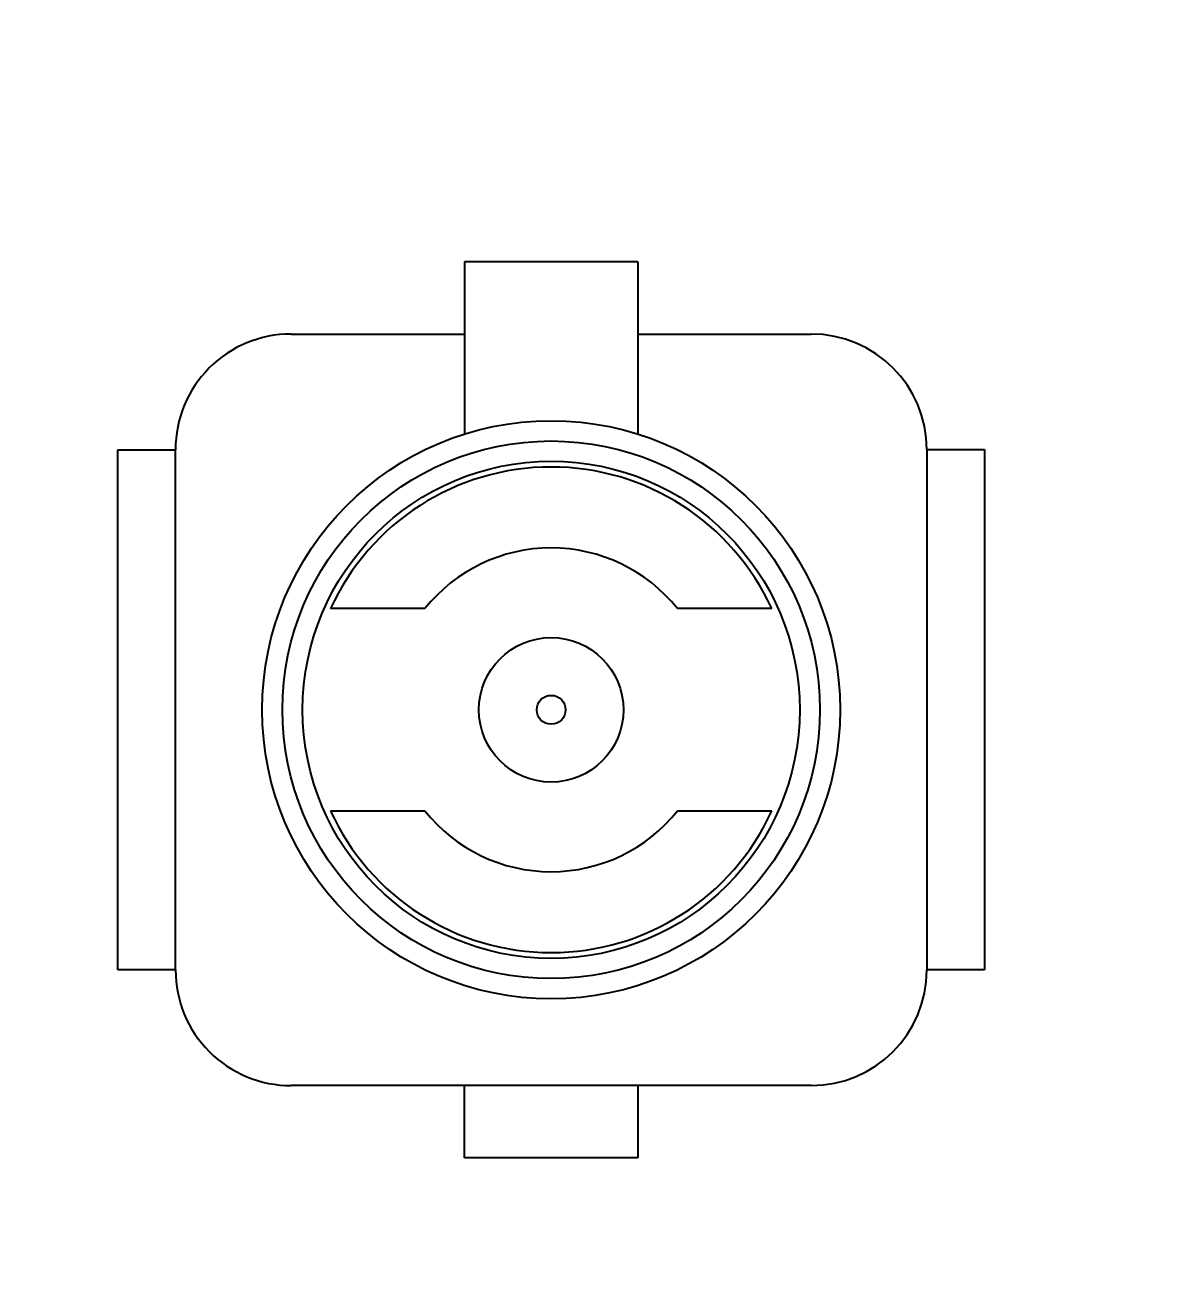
# Model space of a CAD drawing. Header units: millimetres. Extents: x -49 to 153, y -182 to -55.
# Drawn here: x 134.761 to 138.745, y -136.06 to -131.759 of the extents above; entities that cross this region are included whole.
import ezdxf

# ---------------------------------------------------------------- set-up
doc = ezdxf.new("R2010")
doc.units = ezdxf.units.MM
doc.header["$LTSCALE"] = 1.21
doc.header["$MEASUREMENT"] = 0
doc.header["$PDMODE"] = 3
doc.header["$PDSIZE"] = 0.3125
doc.layers.get('0').update_dxf_attribs({"linetype": 'CONTINUOUS'})
doc.layers.get('DEFPOINTS').update_dxf_attribs({"linetype": 'CONTINUOUS'})
doc.layers.add('Dim', color=3, linetype='CONTINUOUS', lineweight=25)
doc.styles.get("Standard").update_dxf_attribs({"font": 'txt', "width": 0.8})
doc.dimstyles.get("Standard").update_dxf_attribs({"dimtxt": 0.15625, "dimasz": 0.1875, "dimexe": 0.125, "dimexo": 0.0625, "dimgap": 0.09, "dimtad": 0, "dimtih": 1, "dimtoh": 1, "dimzin": 4, "dimdsep": 46, "dimtxsty": 'Standard', "dimblk": '_FILLED', "dimblk1": '_FILLED', "dimblk2": '_FILLED', "dimcen": 0.09, "dimazin": 1, "dimtp": 0.01, "dimtm": 0.01, "dimtfac": 1, "dimtofl": 0, "dimtmove": 0, "dimatfit": 3, "dimldrblk": '_FILLED', "dimfxl": 1, "dimtolj": 1, "dimtzin": 4, "dimarcsym": 0})

# ---------------------------------------------------------------- blocks, each defined once
blk = doc.blocks.new('_FILLED')
at = {"color": 0, "linetype": 'ByBlock'}
blk.add_solid([(0, 0), (-1, 0.1667), (-1, -0.1667)], dxfattribs=at)
blk = doc.blocks.new('*D78')
at = {"layer": 'DEFPOINTS', "color": 0}
for p in [(146.8002, -131.0672), (123.0081, -153.3778), (123.0081, -165.0068)]:
    blk.add_point(p, dxfattribs=at)
at = {"layer": 'Dim', "color": 0, "lineweight": -2}
for p, q in [((146.8002, -131.1297), (146.8002, -165.1318)), ((123.0081, -153.4403), (123.0081, -165.1318)), ((124.5081, -165.0068), (133.0142, -165.0068)), ((145.3002, -165.0068), (136.7942, -165.0068))]:
    blk.add_line(p, q, dxfattribs=at)
at = {"layer": 'Dim', "color": 0, "lineweight": -2, "xscale": 1.5, "yscale": 1.5, "zscale": 1.5, "rotation": 180}
blk.add_blockref('_FILLED', (123.0081, -165.0068), dxfattribs=at)
at = {"layer": 'Dim', "color": 0, "lineweight": -2, "xscale": 1.5, "yscale": 1.5, "zscale": 1.5}
blk.add_blockref('_FILLED', (146.8002, -165.0068), dxfattribs=at)
at = {"layer": 'Dim', "color": 0, "insert": (134.9042, -165.0068), "char_height": 1.5, "attachment_point": 5, "line_spacing_factor": 1.5}
blk.add_mtext('\\A1;23.8', dxfattribs=at)
blk = doc.blocks.new('*D80')
at = {"layer": 'DEFPOINTS', "color": 0}
for p in [(95.7094, -126.5744), (123.0081, -126.5744), (150.6978, -126.5744), (95.977, -134.8087), (104.0987, -139.2733)]:
    blk.add_point(p, dxfattribs=at)
at = {"layer": 'Dim', "color": 0, "lineweight": -2}
for p, q in [((95.6469, -126.5744), (94.6256, -126.5744)), ((104.0468, -139.3081), (99.4459, -142.398))]:
    blk.add_line(p, q, dxfattribs=at)
for start, end in [(183.04181, 193.91939), (199.96454, 210.84213)]:
    blk.add_arc((123.0081, -126.5744), 28.2575, start, end, dxfattribs=at)
at = {"layer": 'Dim', "color": 0, "lineweight": -2, "xscale": 1.5, "yscale": 1.5, "zscale": 1.5}
for p, rotation in [((94.7506, -126.5744), 91.52090279416298), ((99.5496, -142.3283), 302.3630280277945)]:
    blk.add_blockref('_FILLED', p, dxfattribs=dict(at, rotation=rotation))
at = {"layer": 'Dim', "color": 0, "insert": (95.977, -134.8087), "char_height": 1.5, "attachment_point": 5, "rotation": 286.942}
blk.add_mtext('\\A1;34%%d', dxfattribs=at)

msp = doc.modelspace()

# ---------------------------------------------------------------- linework, layer by layer
at = {"color": 6, "linetype": 'Continuous'}
for p, q in [((136.8825, -132.5781), (136.2825, -132.5782)), ((136.2825, -132.5782), (136.2825, -133.1742)), ((136.8825, -132.5781), (136.8825, -133.1742)), ((135.6825, -132.8282), (136.2825, -132.8282)), ((136.8825, -132.8281), (137.4825, -132.8281)), ((135.0825, -133.2283), (135.2825, -133.2283)), ((135.0827, -135.0283), (135.0825, -133.2283)), ((135.2827, -135.0283), (135.2825, -133.2283)), ((137.8825, -133.2281), (138.0825, -133.228)), ((137.8825, -133.2281), (137.8827, -135.0281)), ((138.0825, -133.228), (138.0827, -135.028)), ((136.1454, -133.7782), (135.819, -133.7782)), ((137.3462, -133.7781), (137.0197, -133.7781)), ((135.819, -134.4782), (136.1455, -134.4782)), ((137.0198, -134.4781), (137.3462, -134.4781)), ((135.2827, -135.0283), (135.0827, -135.0283)), ((138.0827, -135.028), (137.8827, -135.0281)), ((137.4827, -135.4281), (135.6827, -135.4282)), ((136.2827, -135.6782), (136.2827, -135.4282)), ((136.8827, -135.4281), (136.8827, -135.6781)), ((136.8827, -135.6781), (136.2827, -135.6782))]:
    msp.add_line(p, q, dxfattribs=at)
for radius in [1, 0.93, 0.86, 0.25, 0.05]:
    msp.add_circle((136.5826, -134.1282), radius, dxfattribs=at)
at = {"color": 7, "linetype": 'Continuous'}
msp.add_arc((123.0081, -126.5744), 24.48, 100.97933, 79.01595, dxfattribs=at)
at = {"color": 6, "linetype": 'Continuous'}
for centre, radius, start, end in [((135.6825, -133.2282), 0.4, 90.0045, 180.0045), ((137.4825, -133.2281), 0.4, 0.0045, 90.0045), ((136.5826, -134.1282), 0.84, 24.6288, 155.3802), ((136.5826, -134.1282), 0.56, 38.6867, 141.3223), ((136.5826, -134.1282), 0.84, 204.6288, 335.3802), ((136.5826, -134.1282), 0.56, 218.6867, 321.3223), ((135.6827, -135.0282), 0.4, 180.0045, 270.0045), ((137.4827, -135.0281), 0.4, 270.0045, 0.0045)]:
    msp.add_arc(centre, radius, start, end, dxfattribs=at)

# ---------------------------------------------------------------- dimensions: what is measured, and where the dimension line sits
at = {"layer": 'Dim'}
dim = msp.add_angular_dim_2l(base=(95.977, -134.8087), line1=((123.0081, -126.5744), (104.0987, -139.2733)), line2=((95.7094, -126.5744), (150.6978, -126.5744)), dimstyle='Standard', override={"dimtxt": 1.5, "dimasz": 1.5, "dimtih": 0, "dimtoh": 0, "dimzin": 0, "dimcen": 0.198, "dimadec": 0, "dimazin": 0, "dimtp": 0, "dimtm": 0, "dimtdec": 4, "dimtzin": 0, "dimarcsym": 1}, dxfattribs=at)
dim.commit()
dim.dimension.update_dxf_attribs({"geometry": '*D80', "text_midpoint": (95.977, -134.8087)})
dim = msp.add_linear_dim(base=(123.0081, -165.0068), p1=(146.8002, -131.0672), p2=(123.0081, -153.3778), dimstyle='Standard', override={"dimtxt": 1.5, "dimasz": 1.5, "dimtih": 0, "dimtoh": 0, "dimdec": 1, "dimzin": 0, "dimcen": 0.198, "dimadec": 0, "dimazin": 0, "dimtp": 0, "dimtm": 0, "dimtdec": 4, "dimtzin": 0, "dimarcsym": 1}, dxfattribs=at)
dim.commit()
dim.dimension.update_dxf_attribs({"geometry": '*D78', "text_midpoint": (134.9042, -165.0068)})

doc.saveas('drawing.dxf')
